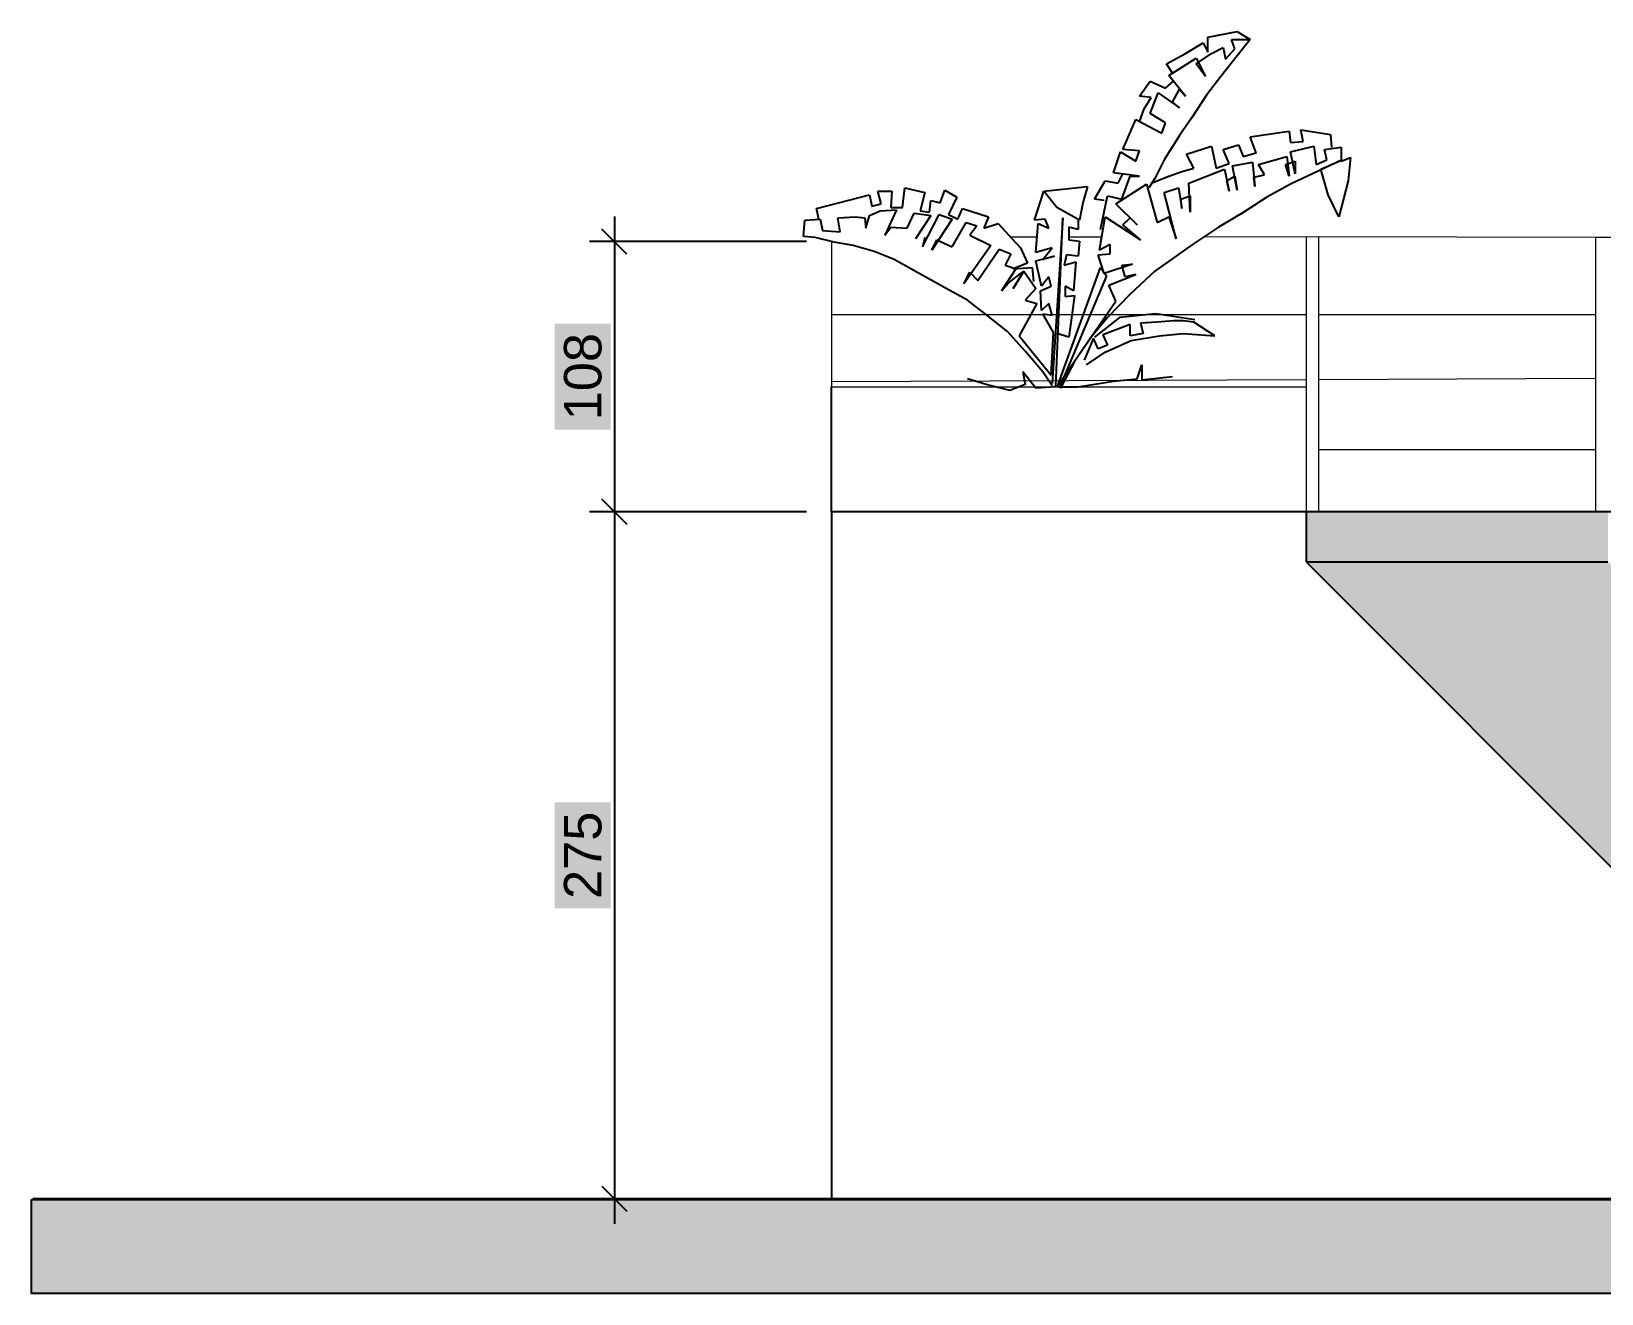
# Model space of a CAD drawing. Header units: inches. Extents: x 4350 to 28384, y -6772 to 993.
# Drawn here: x 14980 to 15608, y -2887 to -2381 of the extents above; entities that cross this region are included whole.
import ezdxf

# ---------------------------------------------------------------- set-up
doc = ezdxf.new("R2010")
doc.units = ezdxf.units.IN
doc.header["$MEASUREMENT"] = 0
doc.layers.add('ARREDAMENTO', color=2, linetype='Continuous', lineweight=18)
doc.layers.add('QUOTE', color=3, linetype='Continuous', lineweight=9)
for name, color, linetype in [('ARREDI_attrezzature', 7, 'Continuous'), ('Infissi_Vetro', 161, 'Continuous'), ('VEGETAZIONE', 94, 'Continuous')]:
    doc.layers.add(name, color=color, linetype=linetype)
doc.styles.get("Standard").update_dxf_attribs({"font": 'arial.ttf'})
doc.dimstyles.new('ook', dxfattribs={"dimtxt": 15, "dimasz": 10, "dimexe": 10, "dimexo": 10, "dimgap": 5, "dimtad": 1, "dimtoh": 1, "dimdec": 0, "dimzin": 0, "dimdsep": 46, "dimtxsty": 'Standard', "dimblk": 'OBLIQUE', "dimcen": 0.09, "dimdle": 10, "dimadec": 0, "dimazin": 0, "dimtfac": 1, "dimtdec": 0, "dimtofl": 0, "dimtmove": 0, "dimatfit": 3, "dimldrblk": 'OBLIQUE', "dimfxl": 1, "dimtfill": 2, "dimtfillclr": 1, "dimtolj": 1, "dimtzin": 0, "dimarcsym": 0})

# ---------------------------------------------------------------- blocks, each defined once
blk = doc.blocks.new('_Oblique')
at = {"color": 0, "linetype": 'ByBlock', "lineweight": -2}
blk.add_line((-0.5, -0.5), (0.5, 0.5), dxfattribs=at)
blk = doc.blocks.new('*D104')
at = {"layer": 'Defpoints', "color": 0, "transparency": 16777216}
for p in [(15300.17, -2465.54), (15213.31, -2573.75), (15300.17, -2573.75)]:
    blk.add_point(p, dxfattribs=at)
at = {"layer": 'QUOTE', "color": 0, "lineweight": -2, "transparency": 16777216}
for p, q in [((15213.31, -2455.54), (15213.31, -2583.75)), ((15290.17, -2465.54), (15203.31, -2465.54)), ((15290.17, -2573.75), (15203.31, -2573.75))]:
    blk.add_line(p, q, dxfattribs=at)
at = {"layer": 'QUOTE', "color": 0, "lineweight": -2, "transparency": 16777216, "xscale": 10, "yscale": 10, "zscale": 10}
for p, rotation in [((15213.31, -2465.54), 90), ((15213.31, -2573.75), 270)]:
    blk.add_blockref('_Oblique', p, dxfattribs=dict(at, rotation=rotation))
at = {"layer": 'QUOTE', "color": 0, "transparency": 16777216, "insert": (15200.7, -2519.64), "char_height": 15, "attachment_point": 5, "rotation": 90, "bg_fill": 1, "box_fill_scale": 1.25, "bg_fill_color": 1, "bg_fill_transparency": 0}
blk.add_mtext('\\A1;108', dxfattribs=at)
blk = doc.blocks.new('*D105')
at = {"layer": 'Defpoints', "color": 0, "transparency": 16777216}
for p in [(15300.17, -2573.75), (15213.31, -2848.75), (15300.17, -2848.75)]:
    blk.add_point(p, dxfattribs=at)
at = {"layer": 'QUOTE', "color": 0, "lineweight": -2, "transparency": 16777216}
for p, q in [((15213.31, -2563.75), (15213.31, -2858.75)), ((15290.17, -2573.75), (15203.31, -2573.75)), ((15290.17, -2848.75), (15203.31, -2848.75))]:
    blk.add_line(p, q, dxfattribs=at)
at = {"layer": 'QUOTE', "color": 0, "lineweight": -2, "transparency": 16777216, "xscale": 10, "yscale": 10, "zscale": 10}
for p, rotation in [((15213.31, -2573.75), 90), ((15213.31, -2848.75), 270)]:
    blk.add_blockref('_Oblique', p, dxfattribs=dict(at, rotation=rotation))
at = {"layer": 'QUOTE', "color": 0, "transparency": 16777216, "insert": (15200.7, -2711.25), "char_height": 15, "attachment_point": 5, "rotation": 90, "bg_fill": 1, "box_fill_scale": 1.25, "bg_fill_color": 1, "bg_fill_transparency": 0}
blk.add_mtext('\\A1;275', dxfattribs=at)

msp = doc.modelspace()

# ---------------------------------------------------------------- hatches: boundary and pattern name
at = {"layer": 'ARREDI_attrezzature'}
h = msp.add_hatch(color=256, dxfattribs=at)
h.dxf.hatch_style = 1
h.paths.add_polyline_path([(15610.97, -2573.75), (15490.15, -2573.75), (15490.15, -2593.75), (15610.97, -2593.75)])
h = msp.add_hatch(color=256, dxfattribs=at)
h.dxf.hatch_style = 1
h.paths.add_polyline_path([(17178.31, -2849.01), (14979.91, -2849.01), (14979.91, -2886.71), (17178.31, -2886.71)])
at = {"layer": 'Infissi_Vetro'}
h = msp.add_hatch(color=256, dxfattribs=at)
h.dxf.hatch_style = 1
h.paths.add_polyline_path([(15744.94, -2848.75), (15864.95, -2848.75), (15610.97, -2593.75), (15490.15, -2593.75)])

# ---------------------------------------------------------------- linework, layer by layer
at = {"layer": 'ARREDAMENTO'}
for p, q in [((15371.83, -2463.69), (15382.46, -2463.68)), ((15392.32, -2463.67), (15392.48, -2463.67)), ((15395.16, -2463.66), (15408.38, -2463.65)), ((15437.85, -2463.62), (15437.9, -2463.62)), ((15449.36, -2463.61), (15495.15, -2463.58)), ((15490.15, -2463.58), (15490.15, -2573.75)), ((15495.15, -2463.58), (15495.15, -2573.75)), ((15495.15, -2463.58), (15605.97, -2463.75)), ((15605.97, -2463.75), (15605.97, -2573.75)), ((15605.97, -2463.75), (15674.71, -2463.75)), ((15300.17, -2465.54), (15300.17, -2573.75)), ((15300.17, -2523.75), (15490.15, -2523.75))]:
    msp.add_line(p, q, dxfattribs=at)
at = {"layer": 'ARREDAMENTO', "ltscale": 0.1}
for p, q in [((15300.17, -2494.75), (15490.15, -2494.75)), ((15495.15, -2494.75), (15605.97, -2494.75)), ((15605.97, -2520.33), (15495.15, -2520.85)), ((15490.15, -2520.87), (15300.17, -2521.75)), ((15495.15, -2548.75), (15605.97, -2548.75))]:
    msp.add_line(p, q, dxfattribs=at)
at = {"layer": 'ARREDI_attrezzature'}
for p, q in [((15300.17, -2573.75), (15300.17, -2523.75)), ((16606.64, -2573.75), (15300.17, -2573.75)), ((15300.17, -2573.75), (15300.17, -2848.75)), ((15490.15, -2573.75), (15490.15, -2593.75)), ((15490.15, -2593.75), (15610.97, -2593.75)), ((16799.24, -2848.76), (14980.48, -2848.75))]:
    msp.add_line(p, q, dxfattribs=at)
msp.add_lwpolyline([(14979.91, -2849.01), (17178.31, -2849.01), (17178.31, -2886.71), (14979.91, -2886.71)], close=True, dxfattribs=at)
at = {"layer": 'Infissi_Vetro'}
msp.add_line((15490.15, -2593.75), (15744.94, -2848.75), dxfattribs=at)
at = {"layer": 'VEGETAZIONE'}
for p, q in [((15450.84, -2383.75), (15462.64, -2381.43)), ((15462.64, -2381.43), (15467.83, -2384.67)), ((15441.88, -2390.24), (15448.96, -2386.06)), ((15448.96, -2386.06), (15450.84, -2389.77)), ((15450.84, -2389.77), (15450.84, -2383.75)), ((15452.26, -2390.24), (15456.98, -2387.92)), ((15456.98, -2387.92), (15457.92, -2392.55)), ((15457.92, -2392.55), (15461.7, -2388.38)), ((15460.28, -2384.67), (15467.83, -2384.67)), ((15461.7, -2388.38), (15460.28, -2384.67)), ((15467.83, -2384.67), (15462.64, -2391.16)), ((15434.33, -2394.41), (15441.88, -2390.24)), ((15436.69, -2398.12), (15434.33, -2394.41)), ((15435.27, -2399.04), (15446.12, -2392.09)), ((15446.12, -2394.41), (15452.26, -2390.24)), ((15446.12, -2392.09), (15449.9, -2399.51)), ((15449.9, -2399.51), (15446.12, -2394.41)), ((15462.64, -2391.16), (15456.03, -2399.51)), ((15441.88, -2407.39), (15435.27, -2399.04)), ((15456.03, -2399.51), (15450.37, -2406.93)), ((15423.47, -2407.39), (15427.72, -2401.36)), ((15427.72, -2401.36), (15433.86, -2404.14)), ((15427.72, -2414.34), (15431.02, -2406)), ((15431.02, -2406), (15439.52, -2412.02)), ((15433.86, -2404.14), (15437.16, -2401.36)), ((15436.69, -2409.71), (15439.52, -2404.61)), ((15439.52, -2404.61), (15441.88, -2407.39)), ((15450.37, -2406.93), (15444.24, -2416.2)), ((15428.19, -2407.85), (15423.47, -2407.39)), ((15423.47, -2417.59), (15425.36, -2412.49)), ((15425.36, -2412.49), (15428.19, -2407.85)), ((15439.52, -2412.02), (15436.69, -2409.71)), ((15416.87, -2428.71), (15422.06, -2416.66)), ((15422.06, -2416.66), (15432.44, -2422.22)), ((15433.86, -2418.05), (15427.72, -2414.34)), ((15432.44, -2422.22), (15433.86, -2418.05)), ((15444.24, -2416.2), (15439.52, -2423.15)), ((15439.52, -2423.15), (15433.38, -2432.89)), ((15467.83, -2423.61), (15483.4, -2421.3)), ((15470.19, -2430.1), (15467.83, -2423.61)), ((15483.4, -2421.3), (15483.87, -2425.93)), ((15483.87, -2425.93), (15489.07, -2425.47)), ((15488.12, -2420.83), (15499.92, -2422.69)), ((15489.07, -2425.47), (15488.12, -2420.83)), ((15499.92, -2422.69), (15500.39, -2427.79)), ((15413.09, -2437.99), (15415.92, -2429.64)), ((15415.92, -2429.64), (15422.06, -2433.35)), ((15423.47, -2429.18), (15416.87, -2428.71)), ((15422.06, -2433.35), (15423.47, -2429.18)), ((15442.35, -2430.57), (15452.26, -2427.32)), ((15445.18, -2436.13), (15442.35, -2430.57)), ((15452.26, -2427.32), (15454.15, -2436.13)), ((15456.98, -2428.71), (15463.11, -2426.86)), ((15459.34, -2434.28), (15456.98, -2428.71)), ((15463.11, -2426.86), (15465, -2431.5)), ((15465, -2431.5), (15470.19, -2430.1)), ((15471.13, -2434.74), (15482.46, -2431.5)), ((15482.46, -2431.5), (15483.4, -2439.38)), ((15483.87, -2429.64), (15493.31, -2427.32)), ((15485.76, -2438.45), (15483.87, -2429.64)), ((15493.31, -2427.32), (15494.26, -2434.74)), ((15497.56, -2428.71), (15504.17, -2427.79)), ((15498.5, -2432.89), (15497.56, -2428.71)), ((15504.17, -2427.79), (15504.17, -2433.35)), ((15504.17, -2433.35), (15507.94, -2431.96)), ((15507.94, -2431.96), (15507, -2441.23)), ((15423.47, -2439.38), (15413.09, -2437.99)), ((15414.98, -2442.16), (15416.87, -2438.45)), ((15433.38, -2432.89), (15429.61, -2440.3)), ((15435.27, -2439.38), (15440.46, -2437.52)), ((15440.46, -2437.52), (15445.18, -2436.13)), ((15443.29, -2442.16), (15457.45, -2436.6)), ((15454.15, -2436.13), (15459.34, -2434.28)), ((15457.45, -2436.6), (15459.34, -2445.4)), ((15460.75, -2435.2), (15468.77, -2433.81)), ((15462.64, -2444.94), (15460.75, -2435.2)), ((15468.77, -2433.81), (15469.72, -2443.55)), ((15473.49, -2438.91), (15471.13, -2434.74)), ((15481.99, -2434.74), (15485.76, -2433.35)), ((15483.4, -2439.38), (15481.99, -2434.74)), ((15504.64, -2432.89), (15483.87, -2442.62)), ((15485.76, -2433.35), (15485.76, -2438.45)), ((15494.26, -2434.74), (15498.5, -2432.89)), ((15496.14, -2436.6), (15504.64, -2432.89)), ((15498.97, -2446.79), (15496.14, -2436.6)), ((15328.63, -2451.89), (15329.57, -2444.01)), ((15329.57, -2444.01), (15337.59, -2445.87)), ((15343.73, -2450.04), (15345.61, -2444.94)), ((15345.61, -2444.94), (15350.33, -2447.72)), ((15385.25, -2445.4), (15402.71, -2443.55)), ((15402.71, -2443.55), (15400.82, -2450.04)), ((15405.54, -2448.65), (15409.79, -2441.23)), ((15409.79, -2441.23), (15414.98, -2442.16)), ((15414.04, -2450.5), (15426.31, -2442.62)), ((15416.4, -2448.65), (15419.7, -2439.38)), ((15419.7, -2439.38), (15423.47, -2439.38)), ((15426.31, -2442.62), (15430.55, -2457.92)), ((15429.61, -2440.3), (15427.25, -2444.01)), ((15428.19, -2442.16), (15435.27, -2439.38)), ((15433.38, -2445.87), (15439.05, -2444.01)), ((15439.05, -2444.01), (15440.46, -2452.36)), ((15443.76, -2453.75), (15443.29, -2442.16)), ((15458.39, -2441.23), (15461.7, -2439.38)), ((15459.34, -2445.4), (15458.39, -2441.23)), ((15461.7, -2439.38), (15462.64, -2444.94)), ((15469.25, -2439.84), (15473.49, -2438.91)), ((15469.72, -2443.55), (15469.25, -2439.84)), ((15483.87, -2442.62), (15474.44, -2447.72)), ((15507, -2441.23), (15503.22, -2455.6)), ((15294.18, -2452.36), (15315.41, -2446.79)), ((15315.41, -2446.79), (15316.36, -2451.43)), ((15316.36, -2451.43), (15320.13, -2450.5)), ((15318.72, -2445.4), (15324.38, -2445.4)), ((15320.13, -2450.5), (15318.72, -2445.4)), ((15324.38, -2445.4), (15323.91, -2451.89)), ((15337.59, -2445.87), (15335.7, -2453.28)), ((15339.48, -2453.75), (15339.95, -2449.11)), ((15339.95, -2449.11), (15343.73, -2450.04)), ((15350.33, -2447.72), (15347.03, -2454.68)), ((15381.48, -2456.99), (15385.25, -2445.4)), ((15390.44, -2451.89), (15385.25, -2445.4)), ((15400.82, -2450.04), (15399.41, -2456.99)), ((15409.32, -2449.11), (15405.54, -2448.65)), ((15407.9, -2460.7), (15410.73, -2447.26)), ((15410.73, -2447.26), (15416.4, -2448.65)), ((15422.53, -2458.85), (15414.04, -2450.5)), ((15438.1, -2464.41), (15433.38, -2445.87)), ((15439.99, -2448.65), (15443.76, -2447.26)), ((15440.46, -2452.36), (15439.99, -2448.65)), ((15443.76, -2447.26), (15443.76, -2453.75)), ((15474.44, -2447.72), (15464.53, -2454.21)), ((15503.22, -2455.6), (15498.97, -2446.79)), ((15288.99, -2463.48), (15289.46, -2456.99)), ((15289.46, -2456.99), (15295.6, -2456.53)), ((15295.12, -2456.53), (15294.18, -2452.36)), ((15295.6, -2456.53), (15296.54, -2461.17)), ((15302.67, -2456.07), (15309.75, -2455.6)), ((15303.62, -2461.63), (15302.67, -2456.07)), ((15309.75, -2455.6), (15313.53, -2456.07)), ((15313.53, -2456.07), (15314, -2460.24)), ((15314, -2460.24), (15315.41, -2455.14)), ((15315.41, -2455.14), (15319.66, -2453.28)), ((15319.66, -2453.28), (15326.27, -2452.82)), ((15326.27, -2452.82), (15321.55, -2463.02)), ((15323.91, -2451.89), (15328.63, -2451.89)), ((15330.51, -2460.24), (15333.35, -2454.21)), ((15333.35, -2454.21), (15339.95, -2455.14)), ((15339.95, -2455.14), (15333.82, -2464.41)), ((15335.7, -2453.28), (15339.48, -2453.75)), ((15336.65, -2467.66), (15343.25, -2454.68)), ((15348.45, -2456.53), (15340.42, -2469.05)), ((15343.25, -2454.68), (15348.45, -2456.53)), ((15347.03, -2454.68), (15350.8, -2456.53)), ((15350.8, -2456.53), (15352.69, -2452.36)), ((15352.69, -2452.36), (15363.07, -2455.6)), ((15363.07, -2455.6), (15361.19, -2460.24)), ((15385.72, -2456.53), (15381.48, -2456.99)), ((15387.14, -2460.24), (15385.72, -2456.53)), ((15392.8, -2456.07), (15388.56, -2522.36)), ((15389.97, -2523.29), (15392.8, -2456.07)), ((15399.41, -2456.99), (15390.44, -2451.89)), ((15398.94, -2456.53), (15398.94, -2460.7)), ((15407.43, -2469.05), (15409.79, -2455.6)), ((15409.79, -2455.6), (15423.95, -2464.87)), ((15416.87, -2458.85), (15419.7, -2456.07)), ((15419.7, -2456.07), (15422.53, -2458.85)), ((15430.55, -2457.92), (15435.27, -2455.6)), ((15435.27, -2455.6), (15438.1, -2464.41)), ((15464.53, -2454.21), (15455.09, -2459.77)), ((15293.71, -2463.95), (15288.99, -2463.48)), ((15296.54, -2461.17), (15303.62, -2461.63)), ((15321.55, -2463.02), (15323.91, -2459.77)), ((15323.91, -2459.77), (15330.51, -2460.24)), ((15348.45, -2467.66), (15354.11, -2457.92)), ((15354.11, -2457.92), (15358.36, -2459.31)), ((15358.36, -2459.31), (15355.52, -2463.02)), ((15355.52, -2463.02), (15364.02, -2467.19)), ((15361.19, -2460.24), (15366.85, -2458.38)), ((15366.85, -2458.38), (15372.51, -2464.41)), ((15381.95, -2469.97), (15382.89, -2458.38)), ((15382.89, -2458.38), (15387.14, -2460.24)), ((15395.16, -2459.77), (15395.16, -2464.87)), ((15398.94, -2460.7), (15395.16, -2459.77)), ((15423.95, -2464.87), (15416.87, -2458.85)), ((15455.09, -2459.77), (15444.71, -2466.73)), ((15301.26, -2465.8), (15293.71, -2463.95)), ((15308.81, -2467.19), (15301.26, -2465.8)), ((15317.3, -2469.51), (15308.81, -2467.19)), ((15325.32, -2472.76), (15317.3, -2469.51)), ((15337.59, -2463.95), (15336.65, -2467.66)), ((15340.42, -2469.05), (15342.31, -2464.87)), ((15342.31, -2464.87), (15348.45, -2467.66)), ((15364.02, -2467.19), (15353.16, -2482.49)), ((15358.83, -2481.1), (15367.32, -2468.58)), ((15367.32, -2468.58), (15372.04, -2470.44)), ((15372.51, -2464.41), (15375.81, -2468.12)), ((15375.81, -2468.12), (15378.65, -2474.15)), ((15388.56, -2468.12), (15381.95, -2469.97)), ((15384.78, -2472.76), (15388.56, -2468.12)), ((15395.16, -2464.87), (15399.41, -2465.34)), ((15399.41, -2465.34), (15398.94, -2471.36)), ((15411.68, -2466.73), (15407.43, -2469.05)), ((15411.68, -2470.44), (15411.68, -2466.73)), ((15444.71, -2466.73), (15429.61, -2477.39)), ((15335.23, -2478.32), (15325.32, -2472.76)), ((15373.93, -2476.46), (15368.26, -2485.27)), ((15372.04, -2470.44), (15369.68, -2475.07)), ((15369.68, -2475.07), (15373.93, -2476.46)), ((15378.65, -2474.15), (15372.98, -2476.46)), ((15372.98, -2476.46), (15380.53, -2476)), ((15380.53, -2476), (15381.01, -2481.56)), ((15381.95, -2473.22), (15389.5, -2471.36)), ((15384.31, -2483.42), (15381.95, -2473.22)), ((15389.5, -2471.36), (15384.78, -2472.76)), ((15390.91, -2522.82), (15407.9, -2476)), ((15394.22, -2470.9), (15393.27, -2475.07)), ((15393.27, -2475.07), (15397.99, -2473.68)), ((15398.94, -2471.36), (15394.22, -2470.9)), ((15397.99, -2473.68), (15397.05, -2485.27)), ((15406.96, -2470.9), (15411.68, -2470.44)), ((15409.32, -2478.32), (15406.96, -2470.9)), ((15407.9, -2476), (15410.26, -2479.25)), ((15420.64, -2474.61), (15409.32, -2478.32)), ((15416.4, -2475.07), (15420.64, -2474.61)), ((15417.81, -2479.71), (15416.4, -2475.07)), ((15346.09, -2484.35), (15335.23, -2478.32)), ((15353.16, -2482.49), (15355.52, -2477.85)), ((15355.52, -2477.85), (15358.83, -2481.1)), ((15368.26, -2485.27), (15371.1, -2482.03)), ((15371.1, -2482.03), (15377.23, -2477.39)), ((15372.98, -2484.35), (15377.23, -2477.39)), ((15377.23, -2477.39), (15372.98, -2484.35)), ((15377.23, -2477.39), (15381.95, -2484.35)), ((15387.14, -2479.71), (15384.31, -2483.42)), ((15388.08, -2483.42), (15387.14, -2479.71)), ((15410.26, -2479.25), (15391.39, -2524.21)), ((15411.21, -2482.95), (15422.06, -2478.78)), ((15422.06, -2478.78), (15417.81, -2479.71)), ((15429.61, -2477.39), (15419.7, -2486.66)), ((15354.58, -2488.98), (15346.09, -2484.35)), ((15361.66, -2494.54), (15354.58, -2488.98)), ((15381.95, -2484.35), (15377.7, -2488.98)), ((15377.7, -2488.98), (15382.42, -2490.37)), ((15383.84, -2485.27), (15388.08, -2483.42)), ((15384.31, -2493.15), (15383.84, -2485.27)), ((15393.75, -2483.42), (15393.75, -2487.59)), ((15397.05, -2485.27), (15393.75, -2483.42)), ((15393.75, -2487.59), (15397.52, -2487.13)), ((15397.52, -2487.13), (15396.58, -2494.08)), ((15419.7, -2486.66), (15410.73, -2495.94)), ((15414.04, -2489.44), (15411.21, -2482.95)), ((15370.62, -2501.5), (15361.66, -2494.54)), ((15382.42, -2490.37), (15375.34, -2503.35)), ((15387.14, -2490.37), (15384.31, -2493.15)), ((15384.78, -2494.54), (15388.56, -2495.01)), ((15389.03, -2501.96), (15384.78, -2494.54)), ((15388.56, -2495.01), (15387.14, -2490.37)), ((15390.44, -2523.75), (15414.04, -2489.44)), ((15396.58, -2494.08), (15395.16, -2503.82)), ((15430.08, -2494.54), (15415.45, -2495.94)), ((15445.65, -2496.86), (15430.08, -2494.54)), ((15377.7, -2509.38), (15370.62, -2501.5)), ((15410.73, -2495.94), (15404.13, -2503.82)), ((15415.45, -2495.94), (15405.54, -2503.82)), ((15419.7, -2498.72), (15408.85, -2502.89)), ((15419.7, -2503.35), (15419.7, -2498.72)), ((15430.55, -2497.79), (15423.95, -2498.25)), ((15423.95, -2498.25), (15424.89, -2502.43)), ((15437.16, -2497.33), (15430.55, -2497.79)), ((15440.93, -2497.33), (15437.16, -2497.33)), ((15445.18, -2497.79), (15440.93, -2497.33)), ((15453.67, -2503.35), (15445.18, -2497.79)), ((15375.34, -2503.35), (15388.08, -2519.11)), ((15388.08, -2519.11), (15389.03, -2501.96)), ((15395.16, -2503.82), (15390.44, -2502.43)), ((15404.13, -2503.82), (15397.52, -2513.55)), ((15405.07, -2504.28), (15401.3, -2513.09)), ((15406.96, -2508.45), (15405.07, -2504.28)), ((15410.73, -2507.06), (15406.96, -2508.45)), ((15408.85, -2502.89), (15410.73, -2507.06)), ((15409.79, -2509.84), (15420.17, -2505.21)), ((15424.89, -2502.43), (15419.7, -2503.35)), ((15420.17, -2505.21), (15431.5, -2503.35)), ((15431.5, -2503.35), (15440.93, -2502.43)), ((15440.93, -2502.43), (15453.67, -2503.35)), ((15384.78, -2517.72), (15377.7, -2509.38)), ((15397.52, -2513.55), (15391.86, -2524.21)), ((15402.24, -2514.94), (15409.79, -2509.84)), ((15376.76, -2517.72), (15377.7, -2522.82)), ((15381.95, -2524.21), (15376.76, -2517.72)), ((15388.56, -2523.29), (15384.78, -2517.72)), ((15422.53, -2520.51), (15424.42, -2514.94)), ((15424.42, -2514.94), (15424.42, -2520.97)), ((15424.42, -2520.97), (15436.69, -2519.58)), ((15362.13, -2522.82), (15354.58, -2520.51)), ((15371.57, -2525.14), (15362.13, -2522.82)), ((15377.7, -2522.82), (15371.57, -2525.14)), ((15389.97, -2523.75), (15381.95, -2524.21)), ((15391.39, -2523.75), (15398.94, -2523.75)), ((15398.94, -2523.75), (15413.09, -2521.43)), ((15413.09, -2521.43), (15422.53, -2520.51))]:
    msp.add_line(p, q, dxfattribs=at)

# ---------------------------------------------------------------- dimensions: what is measured, and where the dimension line sits
at = {"layer": 'QUOTE'}
for base, p1, p2, picture, middle in [((15213.31, -2573.75), (15300.17, -2465.54), (15300.17, -2573.75), '*D104', (15200.7, -2519.64)), ((15213.31, -2848.75), (15300.17, -2573.75), (15300.17, -2848.75), '*D105', (15200.7, -2711.25))]:
    dim = msp.add_linear_dim(base=base, p1=p1, p2=p2, angle=90, dimstyle='ook', dxfattribs=at)
    dim.commit()
    dim.dimension.update_dxf_attribs({"geometry": picture, "text_midpoint": middle})

doc.saveas('drawing.dxf')
